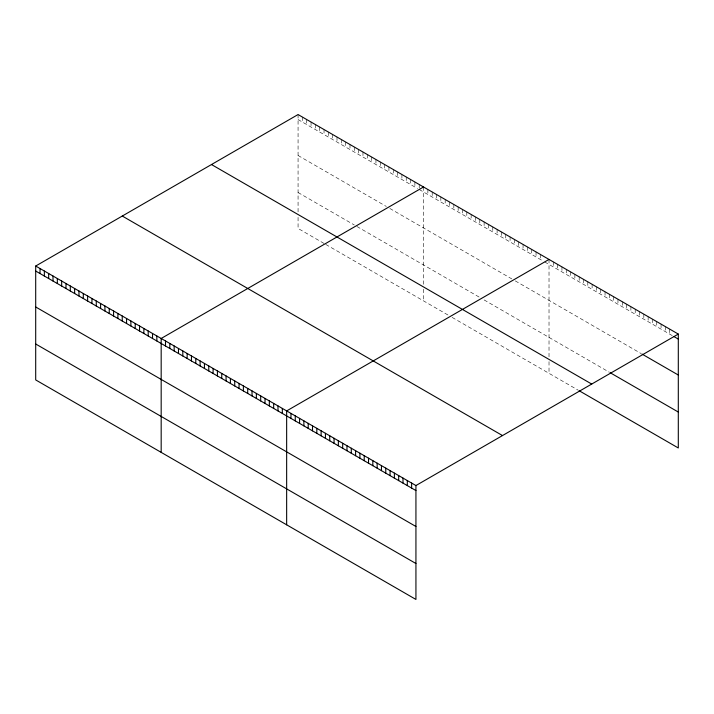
<?xml version="1.0" encoding="UTF-8"?>
<svg xmlns="http://www.w3.org/2000/svg" width="714" height="714" viewBox="0 0 714 714"><rect width="100%" height="100%" fill="white"/><g stroke="black" fill="none" stroke-linecap="round" stroke-linejoin="round"><path stroke-width="0.54" stroke-dasharray="3.57 2.68" d="M298.068 114.552L298.068 212.281M298.068 119.559L417.485 188.505M419.216 189.505L542.961 260.949M544.693 261.949L672.267 335.607M298.068 155.5L386.336 206.453M389.799 208.452L511.813 278.897M515.276 280.897L641.243 353.626M298.068 192.521L354.322 224.99M356.911 226.49L479.79 297.435M484.119 299.934L609.354 372.235M324.031 243.438L298.068 228.453L298.068 215.869M325.762 244.438L448.642 315.383M452.105 317.382L578.322 390.255M669.678 329.1L669.678 334.107M665.377 326.61L665.377 331.626M661.066 324.12L661.066 329.136M656.755 321.63L656.755 326.646M652.444 319.14L652.444 324.156M648.134 316.659L648.134 321.675M643.823 314.169L643.823 319.185M639.521 311.679L639.521 316.695M635.21 309.189L635.21 314.205M630.899 306.708L630.899 311.723M626.589 304.218L626.589 309.233M622.278 301.727L622.278 306.743M617.967 299.237L617.967 304.253M613.665 296.756L613.665 301.772M609.354 294.266L609.354 299.282M605.044 291.776L605.044 296.792M600.733 289.286L600.733 294.302M596.422 286.805L596.422 291.821M592.111 284.315L592.111 289.331M587.809 281.825L587.809 286.841M583.499 279.335L583.499 284.351M579.188 276.853L579.188 281.86M574.877 274.363L574.877 279.379M570.566 271.873L570.566 276.889M566.256 269.383L566.256 274.399M561.954 266.902L561.954 271.909M557.643 264.412L557.643 269.428M553.332 261.922L553.332 266.938M549.021 259.432L549.021 358.062M549.021 361.659L549.021 373.333M540.364 254.434L540.364 259.45M536.044 251.944L536.044 256.951M531.716 249.445L531.716 254.461M527.387 246.946L527.387 251.962M523.059 244.447L523.059 249.463M518.739 241.948L518.739 246.964M514.41 239.449L514.41 244.465M510.082 236.95L510.082 241.966M505.753 234.451L505.753 239.467M501.424 231.952L501.424 236.968M497.105 229.462L497.105 234.469M492.776 226.963L492.776 231.979M488.447 224.464L488.447 229.48M484.119 221.965L484.119 226.981M479.79 219.466L479.79 224.482M475.47 216.967L475.47 221.983M471.142 214.468L471.142 219.484M466.813 211.969L466.813 216.985M462.485 209.47L462.485 214.486M458.156 206.98L458.156 211.987M453.836 204.481L453.836 209.497M449.508 201.982L449.508 206.998M445.179 199.483L445.179 204.499M440.85 196.984L440.85 202M436.531 194.485L436.531 199.501M432.202 191.986L432.202 197.002M427.873 189.487L427.873 194.503M423.545 186.988L423.545 284.725M423.545 289.215L423.545 300.889M419.216 184.498L419.216 188.505M414.896 181.999L414.896 187.014M410.568 179.5L410.568 184.515M406.239 177.001L406.239 182.016M401.911 174.502L401.911 179.517M397.582 172.003L397.582 177.018M393.262 169.504L393.262 174.519M388.934 167.005L388.934 172.02M384.605 164.506L384.605 169.521M380.276 162.016L380.276 167.022M375.948 159.517L375.948 164.532M371.628 157.018L371.628 162.033M367.299 154.519L367.299 159.534M362.971 152.02L362.971 157.035M358.642 149.521L358.642 154.536M354.322 147.022L354.322 152.037M349.994 144.523L349.994 149.538M345.665 142.024L345.665 147.039M341.337 139.525L341.337 144.54M337.008 137.034L337.008 142.05M332.688 134.535L332.688 139.551M328.36 132.036L328.36 137.052M324.031 129.537L324.031 134.553M319.702 127.038L319.702 132.054M315.374 124.539L315.374 129.555M311.054 122.04L311.054 127.056M306.725 119.541L306.725 124.557M302.397 117.042L302.397 122.058"/><path stroke-width="1.07" d="M35.7 266.027L415.932 485.547L415.932 599.448L35.7 379.928L35.7 266.027L298.068 114.552L678.3 334.072L678.3 447.973L579.188 390.754M423.545 186.988L161.177 338.472L161.177 452.373M549.021 259.432L286.653 410.916L286.653 524.817M415.932 485.547L678.3 334.072M673.989 336.597L678.3 339.088M642.1 354.117L678.3 375.02M610.211 372.735L678.3 412.04M211.487 164.532L591.719 384.061M122.281 216.039L502.513 435.567M35.7 271.043L415.932 490.563M35.7 306.975L415.932 526.495M35.7 343.996L415.932 563.516M411.621 483.066L411.621 488.081M407.31 480.576L407.31 485.591M402.999 478.085L402.999 483.101M398.689 475.595L398.689 480.611M394.387 473.114L394.387 478.13M390.076 470.624L390.076 475.64M385.765 468.134L385.765 473.15M381.454 465.644L381.454 470.66M377.144 463.163L377.144 468.17M372.833 460.673L372.833 465.689M368.531 458.183L368.531 463.199M364.22 455.693L364.22 460.709M359.91 453.212L359.91 458.218M355.599 450.721L355.599 455.737M351.288 448.231L351.288 453.247M346.977 445.741L346.977 450.757M342.675 443.251L342.675 448.267M338.365 440.77L338.365 445.786M334.054 438.28L334.054 443.296M329.743 435.79L329.743 440.806M325.432 433.3L325.432 438.316M321.121 430.819L321.121 435.835M316.82 428.329L316.82 433.344M312.509 425.839L312.509 430.854M308.198 423.348L308.198 428.364M303.887 420.867L303.887 425.883M299.577 418.377L299.577 423.393M295.266 415.887L295.266 420.903M290.964 413.397L290.964 418.413M282.325 408.417L282.325 413.433M277.996 405.918L277.996 410.934M273.667 403.419L273.667 408.435M269.348 400.92L269.348 405.936M265.019 398.421L265.019 403.437M260.69 395.922L260.69 400.938M256.362 393.423L256.362 398.439M252.033 390.924L252.033 395.94M247.713 388.434L247.713 393.441M243.385 385.935L243.385 390.951M239.056 383.436L239.056 388.452M234.727 380.937L234.727 385.953M230.408 378.438L230.408 383.454M226.079 375.939L226.079 380.955M221.751 373.44L221.751 378.456M217.422 370.941L217.422 375.957M213.093 368.442L213.093 373.458M208.774 365.952L208.774 370.959M204.445 363.453L204.445 368.469M200.116 360.954L200.116 365.97M195.788 358.455L195.788 363.471M191.459 355.956L191.459 360.972M187.139 353.457L187.139 358.473M182.811 350.958L182.811 355.974M178.482 348.459L178.482 353.475M174.154 345.96L174.154 350.976M169.825 343.47L169.825 348.477M165.505 340.971L165.505 345.987M156.848 335.973L156.848 340.989M152.519 333.474L152.519 338.49M148.2 330.975L148.2 335.991M143.871 328.476L143.871 333.492M139.542 325.977L139.542 330.993M135.214 323.478L135.214 328.494M130.885 320.988L130.885 325.995M126.565 318.489L126.565 323.504M122.237 315.99L122.237 321.005M117.908 313.491L117.908 318.506M113.58 310.992L113.58 316.007M109.251 308.493L109.251 313.508M104.931 305.994L104.931 311.009M100.603 303.495L100.603 308.51M96.274 300.996L96.274 306.011M91.945 298.506L91.945 303.512M87.617 296.007L87.617 301.022M83.297 293.508L83.297 298.523M78.968 291.009L78.968 296.024M74.64 288.51L74.64 293.525M70.311 286.011L70.311 291.026M65.991 283.512L65.991 288.527M61.663 281.013L61.663 286.028M57.334 278.514L57.334 283.529M53.006 276.015L53.006 281.03M48.677 273.524L48.677 278.54M44.357 271.025L44.357 276.041M40.029 268.526L40.029 273.542"/></g></svg>
